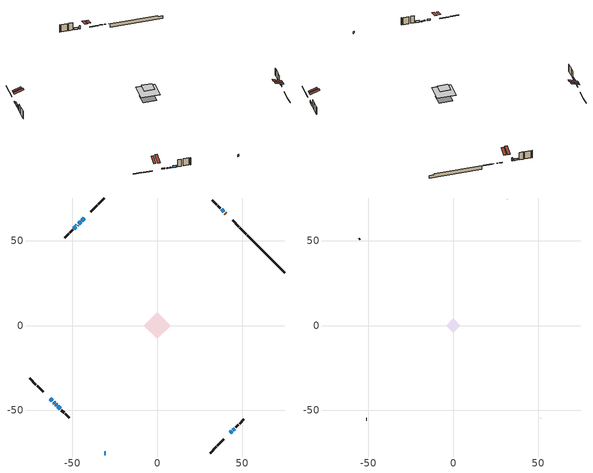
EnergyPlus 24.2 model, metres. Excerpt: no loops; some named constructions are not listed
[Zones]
conditioned space
 floor adiabatic (AdiabaticFloorConstruction): -7.83,0 0,7.83 7.83,0 0,-7.83 z3.05
 floor foundation (Slab1 construction): -5.54,0.24 -0.24,5.54 5.54,-0.24 0.24,-5.54 z-1.8
 wall outside (RimJoist1 construction): 31.15,-75.19 34.8,-71.54 / -75.19,-31.15 -71.54,-34.8 / -31.15,75.19 -34.8,71.54 / 52.38,53.96 48.73,57.62 z0.61:0.91
 wall outside (RimJoist2 construction): 35.46,-70.88 39.11,-67.23 / -70.88,-35.46 -67.23,-39.11 / -35.46,70.88 -39.11,67.23 / 48.07,58.27 44.41,61.93 z0.61:0.91
 wall outside (AdiabaticWallConstruction 1): 40.38,65.96 40.01,66.33 z0.61:2.64
 wall outside (AdiabaticWallConstruction): 39.35,66.99 37.92,68.43 / -58.6,-47.74 -57.16,-49.18 / -31.15,-75.19 -30.42,-75.19 z0.61:1.83; 43.15,-63.19 43.83,-62.51 z0.61:2.19; -63.19,-43.15 -61.82,-44.52 z0.61:1.58; -43.15,63.19 -44.44,61.9 / -61.17,-45.17 -60.52,-45.82 z0.61:1.17; -59.87,-46.48 -59.25,-47.09 z0.61:1.12; -45.1,61.24 -46.39,59.95 / -47.05,59.29 -47.5,58.84 z0.61:2.74; -48.15,58.19 -49.25,57.09 / 44.49,-61.85 45.59,-60.76 z0.61:2.24
 wall outside (Wall1 construction): 46.24,-60.1 47.86,-58.49 / -56.5,-49.84 -54.89,-51.45 / -49.91,56.43 -51.52,54.82 / 37.26,69.08 35.65,70.7 z0.61:5.49
 wall outside (Wall2 construction): 48.51,-57.83 50.92,-55.42 / -54.23,-52.11 -51.82,-54.52 / -52.18,54.16 -54.59,51.75 / 34.99,71.35 32.58,73.76 z0.61:5.49
 wall foundation (FoundationWall1 construction): 53.04,53.3,-1.8 53.04,53.3,0.61 72.98,33.36,0.61 72.98,33.36,-0.02 75.19,31.15,-0.02 75.19,31.15,-1.8
 window (WindowConstruction): 39.35,66.99 37.92,68.42 z0.61:1.83
 window (WindowConstruction 6): 43.15,-63.19 43.83,-62.51 z0.61:2.19
 window (WindowConstruction 7): -63.19,-43.15 -61.82,-44.52 z0.61:1.58
 window (WindowConstruction 9): -43.15,63.19 -44.44,61.9 z0.61:1.17
 window (WindowConstruction 10): -61.17,-45.17 -60.52,-45.82 z0.61:1.17
 window (WindowConstruction 11): -59.86,-46.48 -59.25,-47.09 z0.61:1.12
 window (WindowConstruction 1): -58.6,-47.74 -57.16,-49.18 z0.61:1.83
 window (WindowConstruction 8): -31.15,-75.19 -30.42,-75.19 z0.61:1.83
 window (WindowConstruction 2): -45.1,61.24 -46.39,59.95 z0.61:2.74
 window (WindowConstruction 3): -47.05,59.29 -47.5,58.84 z0.61:2.74
 window (WindowConstruction 4): -48.16,58.19 -49.25,57.09 z0.61:2.23
 window (WindowConstruction 5): 44.49,-61.85 45.59,-60.76 z0.61:2.23
 door (Door): 40.38,65.96 40.01,66.33 z0.61:2.64
 ceiling adiabatic (AdiabaticFloorConstruction): 0,-7.83 7.83,0 0,7.83 -7.83,0 z3.05
 roof outside (Roof1 construction): 40.75,-65.6,5.49 37.05,-61.9,7.23 36.07,-62.87,7.23 39.77,-66.57,5.49; -65.6,-40.75,5.49 -61.9,-37.05,7.23 -62.87,-36.07,7.23 -66.57,-39.77,5.49; -40.75,65.6,5.49 -37.05,61.9,7.23 -36.07,62.87,7.23 -39.77,66.57,5.49; 42.78,63.56,5.49 39.08,59.86,7.23 40.06,58.89,7.23 43.76,62.58,5.49
attic - vented
 floor to conditioned space (Floor1 construction Reversed): -4.25,0 0,4.25 4.25,0 0,-4.25 z5.49
 wall outside (Wall3 construction): 51.58,-54.76 51.7,-54.64 / -51.17,-55.17 -51.05,-55.29 / -55.25,51.1 -55.36,50.98 / 31.92,74.42 31.8,74.54 z0.61:5.49
 roof outside (Roof2 construction): 42.49,-63.85,5.49 38.35,-59.71,7.44 37.26,-60.8,7.44 41.4,-64.94,5.49; -63.85,-42.49,5.49 -59.71,-38.35,7.44 -60.8,-37.26,7.44 -64.94,-41.4,5.49; -42.49,63.85,5.49 -38.35,59.71,7.44 -37.26,60.8,7.44 -41.4,64.94,5.49; 41.04,65.31,5.49 36.9,61.17,7.44 37.99,60.08,7.44 42.13,64.22,5.49
[Material] Roughness=Rough; Thermal Absorptance=0.9
Name | Thickness {m} | Conductivity {W/m-K} | Density {kg/m3} | Specific Heat {J/kg-K} | Solar Absorptance | Visible Absorptance
ceiling loosefill ins | 0.0846667 | 0.0480833 | 16.02 | 1046.75 | 0.7 | 0.7
ceiling stud and cavity | 0.1397 | 0.0932282 | 65.682 | 1177.47 | 0.7 | 0.7
gypsum board | 0.0127 | 0.160291 | 801 | 837.4 | 0.6 | 0.6
[Construction]
Floor1 construction: ceiling loosefill ins, ceiling stud and cavity, gypsum board
[Schedule:Day:Interval]
interior lighting schedule day: No, 01:00, 0.108182, 04:00, 0.0901515, 05:00, 0.0991667, 06:00, 0.162273, 07:00, 0.270455, 08:00, 0.342576, 10:00, 0.369621, 11:00, 0.351591, 12:00, 0.333561, 13:00, 0.324545, 14:00, 0.31553, 15:00, 0.333561, 16:00, 0.369621, 17:00, 0.450758, 18:00, 0.585985, 19:00, 0.775303, 20:00, 0.955606, 21:00, 0.991667, 22:00, 0.712197, 23:00, 0.360606, 24:00, 0.162273
interior lighting schedule day 1: No, 01:00, 0.100909, 04:00, 0.0840909, 05:00, 0.0925, 06:00, 0.151364, 07:00, 0.252273, 08:00, 0.319545, 10:00, 0.344773, 11:00, 0.327955, 12:00, 0.311136, 13:00, 0.302727, 14:00, 0.294318, 15:00, 0.311136, 16:00, 0.344773, 17:00, 0.420455, 18:00, 0.546591, 19:00, 0.723182, 20:00, 0.891364, 21:00, 0.925, 22:00, 0.664318, 23:00, 0.336364, 24:00, 0.151364
interior lighting schedule day 2: No, 01:00, 0.0927273, 04:00, 0.0772727, 05:00, 0.085, 06:00, 0.139091, 07:00, 0.231818, 08:00, 0.293636, 10:00, 0.316818, 11:00, 0.301364, 12:00, 0.285909, 13:00, 0.278182, 14:00, 0.270455, 15:00, 0.285909, 16:00, 0.316818, 17:00, 0.386364, 18:00, 0.502273, 19:00, 0.664545, 20:00, 0.819091, 21:00, 0.85, 22:00, 0.610455, 23:00, 0.309091, 24:00, 0.139091
interior lighting schedule day 3: No, 01:00, 0.0845455, 04:00, 0.0704545, 05:00, 0.0775, 06:00, 0.126818, 07:00, 0.211364, 08:00, 0.267727, 10:00, 0.288864, 11:00, 0.274773, 12:00, 0.260682, 13:00, 0.253636, 14:00, 0.246591, 15:00, 0.260682, 16:00, 0.288864, 17:00, 0.352273, 18:00, 0.457955, 19:00, 0.605909, 20:00, 0.746818, 21:00, 0.775, 22:00, 0.556591, 23:00, 0.281818, 24:00, 0.126818
interior lighting schedule day 4: No, 01:00, 0.0763636, 04:00, 0.0636364, 05:00, 0.07, 06:00, 0.114545, 07:00, 0.190909, 08:00, 0.241818, 10:00, 0.260909, 11:00, 0.248182, 12:00, 0.235455, 13:00, 0.229091, 14:00, 0.222727, 15:00, 0.235455, 16:00, 0.260909, 17:00, 0.318182, 18:00, 0.413636, 19:00, 0.547273, 20:00, 0.674545, 21:00, 0.7, 22:00, 0.502727, 23:00, 0.254545, 24:00, 0.114545
interior lighting schedule day 5: No, 01:00, 0.0727273, 04:00, 0.0606061, 05:00, 0.0666667, 06:00, 0.109091, 07:00, 0.181818, 08:00, 0.230303, 10:00, 0.248485, 11:00, 0.236364, 12:00, 0.224242, 13:00, 0.218182, 14:00, 0.212121, 15:00, 0.224242, 16:00, 0.248485, 17:00, 0.30303, 18:00, 0.393939, 19:00, 0.521212, 20:00, 0.642424, 21:00, 0.666667, 22:00, 0.478788, 23:00, 0.242424, 24:00, 0.109091
interior lighting schedule day 6: No, 01:00, 0.0745455, 04:00, 0.0621212, 05:00, 0.0683333, 06:00, 0.111818, 07:00, 0.186364, 08:00, 0.236061, 10:00, 0.254697, 11:00, 0.242273, 12:00, 0.229848, 13:00, 0.223636, 14:00, 0.217424, 15:00, 0.229848, 16:00, 0.254697, 17:00, 0.310606, 18:00, 0.403788, 19:00, 0.534242, 20:00, 0.658485, 21:00, 0.683333, 22:00, 0.490758, 23:00, 0.248485, 24:00, 0.111818
interior lighting schedule day 7: No, 01:00, 0.08, 04:00, 0.0666667, 05:00, 0.0733333, 06:00, 0.12, 07:00, 0.2, 08:00, 0.253333, 10:00, 0.273333, 11:00, 0.26, 12:00, 0.246667, 13:00, 0.24, 14:00, 0.233333, 15:00, 0.246667, 16:00, 0.273333, 17:00, 0.333333, 18:00, 0.433333, 19:00, 0.573333, 20:00, 0.706667, 21:00, 0.733333, 22:00, 0.526667, 23:00, 0.266667, 24:00, 0.12
interior lighting schedule day 8: No, 01:00, 0.0890909, 04:00, 0.0742424, 05:00, 0.0816667, 06:00, 0.133636, 07:00, 0.222727, 08:00, 0.282121, 10:00, 0.304394, 11:00, 0.289545, 12:00, 0.274697, 13:00, 0.267273, 14:00, 0.259848, 15:00, 0.274697, 16:00, 0.304394, 17:00, 0.371212, 18:00, 0.482576, 19:00, 0.638485, 20:00, 0.78697, 21:00, 0.816667, 22:00, 0.586515, 23:00, 0.29697, 24:00, 0.133636
interior lighting schedule day 9: No, 01:00, 0.0972727, 04:00, 0.0810606, 05:00, 0.0891667, 06:00, 0.145909, 07:00, 0.243182, 08:00, 0.30803, 10:00, 0.332348, 11:00, 0.316136, 12:00, 0.299924, 13:00, 0.291818, 14:00, 0.283712, 15:00, 0.299924, 16:00, 0.332348, 17:00, 0.405303, 18:00, 0.526894, 19:00, 0.697121, 20:00, 0.859242, 21:00, 0.891667, 22:00, 0.640379, 23:00, 0.324242, 24:00, 0.145909
interior lighting schedule day 10: No, 01:00, 0.105455, 04:00, 0.0878788, 05:00, 0.0966667, 06:00, 0.158182, 07:00, 0.263636, 08:00, 0.333939, 10:00, 0.360303, 11:00, 0.342727, 12:00, 0.325152, 13:00, 0.316364, 14:00, 0.307576, 15:00, 0.325152, 16:00, 0.360303, 17:00, 0.439394, 18:00, 0.571212, 19:00, 0.755758, 20:00, 0.931515, 21:00, 0.966667, 22:00, 0.694242, 23:00, 0.351515, 24:00, 0.158182
interior lighting schedule day 11: No, 01:00, 0.109091, 04:00, 0.0909091, 05:00, 0.1, 06:00, 0.163636, 07:00, 0.272727, 08:00, 0.345455, 10:00, 0.372727, 11:00, 0.354545, 12:00, 0.336364, 13:00, 0.327273, 14:00, 0.318182, 15:00, 0.336364, 16:00, 0.372727, 17:00, 0.454545, 18:00, 0.590909, 19:00, 0.781818, 20:00, 0.963636, 21:00, 1, 22:00, 0.718182, 23:00, 0.363636, 24:00, 0.163636
interior lighting schedule default day; occupants schedule default day; clothes dryer schedule default day; cooking range schedule default day; mech vent bath fan 0 schedule default day; mech vent range fan 0 schedule default day; misc plug loads schedule default day; general water use schedule default day; heating setpoint default day; cooling setpoint default day; clothes dryer exhaust 0 schedule default day; cooling season schedule day; cooling season schedule day 2; cooling season schedule default day; exterior lighting schedule default day; natural vent schedule default day: No, 24:00, 0
occupants schedule day: No, 05:00, 0.426829, 06:00, 0.719512, 07:00, 1, 08:00, 0.670732, 09:00, 0.329268, 14:00, 0.170732, 15:00, 0.231707, 16:00, 0.329268, 17:00, 0.5, 18:00, 0.670732, 19:00, 0.829268, 21:00, 1, 22:00, 0.853659, 23:00, 0.646341, 24:00, 0.426829
clothes dryer schedule day; clothes dryer exhaust 0 schedule day: No, 01:00, 0.123457, 02:00, 0.0740741, 03:00, 0.0493827, 04:00, 0.0246914, 05:00, 0.0493827, 06:00, 0.0740741, 07:00, 0.197531, 08:00, 0.395062, 09:00, 0.592593, 10:00, 0.839506, 11:00, 0.962963, 12:00, 1, 13:00, 0.91358, 14:00, 0.82716, 15:00, 0.716049, 16:00, 0.753086, 17:00, 0.679012, 18:00, 0.666667, 20:00, 0.62963, 21:00, 0.641975, 22:00, 0.666667, 23:00, 0.54321, 24:00, 0.296296
cooking range schedule day: No, 05:00, 0.0597015, 06:00, 0.11194, 07:00, 0.171642, 08:00, 0.291045, 11:00, 0.343284, 12:00, 0.402985, 13:00, 0.462687, 14:00, 0.343284, 15:00, 0.291045, 16:00, 0.402985, 17:00, 0.567164, 18:00, 1, 19:00, 0.850746, 20:00, 0.432836, 21:00, 0.291045, 22:00, 0.231343, 23:00, 0.171642, 24:00, 0.11194
mech vent bath fan 0 schedule day: No, 07:00, 0, 08:00, 1, 09:00, 0.2, 24:00, 0
mech vent range fan 0 schedule day: No, 18:00, 0, 19:00, 1, 20:00, 0.2, 24:00, 0
misc plug loads schedule day: No, 06:00, 0.705882, 07:00, 0.745098, 08:00, 0.803922, 15:00, 0.823529, 16:00, 0.862745, 17:00, 0.921569, 18:00, 0.980392, 19:00, 1, 20:00, 0.980392, 21:00, 0.941176, 22:00, 0.862745, 23:00, 0.784314, 24:00, 0.72549
general water use schedule day: No, 01:00, 0.315068, 03:00, 0.287671, 04:00, 0.342466, 05:00, 0.369863, 06:00, 0.520548, 07:00, 0.60274, 08:00, 0.534247, 10:00, 0.506849, 11:00, 0.465753, 14:00, 0.479452, 15:00, 0.534247, 16:00, 0.589041, 17:00, 0.69863, 18:00, 0.876712, 19:00, 0.890411, 20:00, 0.986301, 21:00, 1, 22:00, 0.863014, 23:00, 0.616438, 24:00, 0.465753
heating setpoint day: No, 07:00, 18, 23:00, 21, 24:00, 18
cooling setpoint day: No, 24:00, 25
cooling season schedule day 1: No, 24:00, 1
exterior lighting schedule day: No, 01:00, 0.566667, 03:00, 0.524167, 05:00, 0.495833, 06:00, 0.5525, 07:00, 0.623333, 08:00, 0.580833, 09:00, 0.439167, 10:00, 0.354167, 12:00, 0.34, 13:00, 0.354167, 14:00, 0.396667, 15:00, 0.425, 16:00, 0.495833, 17:00, 0.623333, 18:00, 0.793333, 19:00, 0.906667, 20:00, 0.963333, 21:00, 0.991667, 22:00, 0.920833, 23:00, 0.793333, 24:00, 0.665833
exterior lighting schedule day 1: No, 01:00, 0.528571, 03:00, 0.488929, 05:00, 0.4625, 06:00, 0.515357, 07:00, 0.581429, 08:00, 0.541786, 09:00, 0.409643, 10:00, 0.330357, 12:00, 0.317143, 13:00, 0.330357, 14:00, 0.37, 15:00, 0.396429, 16:00, 0.4625, 17:00, 0.581429, 18:00, 0.74, 19:00, 0.845714, 20:00, 0.898571, 21:00, 0.925, 22:00, 0.858929, 23:00, 0.74, 24:00, 0.621071
exterior lighting schedule day 10: No, 01:00, 0.552381, 03:00, 0.510952, 05:00, 0.483333, 06:00, 0.538571, 07:00, 0.607619, 08:00, 0.56619, 09:00, 0.428095, 10:00, 0.345238, 12:00, 0.331429, 13:00, 0.345238, 14:00, 0.386667, 15:00, 0.414286, 16:00, 0.483333, 17:00, 0.607619, 18:00, 0.773333, 19:00, 0.88381, 20:00, 0.939048, 21:00, 0.966667, 22:00, 0.897619, 23:00, 0.773333, 24:00, 0.649048
exterior lighting schedule day 11: No, 01:00, 0.571429, 03:00, 0.528571, 05:00, 0.5, 06:00, 0.557143, 07:00, 0.628571, 08:00, 0.585714, 09:00, 0.442857, 10:00, 0.357143, 12:00, 0.342857, 13:00, 0.357143, 14:00, 0.4, 15:00, 0.428571, 16:00, 0.5, 17:00, 0.628571, 18:00, 0.8, 19:00, 0.914286, 20:00, 0.971429, 21:00, 1, 22:00, 0.928571, 23:00, 0.8, 24:00, 0.671429
exterior lighting schedule day 2: No, 01:00, 0.485714, 03:00, 0.449286, 05:00, 0.425, 06:00, 0.473571, 07:00, 0.534286, 08:00, 0.497857, 09:00, 0.376429, 10:00, 0.303571, 12:00, 0.291429, 13:00, 0.303571, 14:00, 0.34, 15:00, 0.364286, 16:00, 0.425, 17:00, 0.534286, 18:00, 0.68, 19:00, 0.777143, 20:00, 0.825714, 21:00, 0.85, 22:00, 0.789286, 23:00, 0.68, 24:00, 0.570714
exterior lighting schedule day 3: No, 01:00, 0.442857, 03:00, 0.409643, 05:00, 0.3875, 06:00, 0.431786, 07:00, 0.487143, 08:00, 0.453929, 09:00, 0.343214, 10:00, 0.276786, 12:00, 0.265714, 13:00, 0.276786, 14:00, 0.31, 15:00, 0.332143, 16:00, 0.3875, 17:00, 0.487143, 18:00, 0.62, 19:00, 0.708571, 20:00, 0.752857, 21:00, 0.775, 22:00, 0.719643, 23:00, 0.62, 24:00, 0.520357
exterior lighting schedule day 4: No, 01:00, 0.4, 03:00, 0.37, 05:00, 0.35, 06:00, 0.39, 07:00, 0.44, 08:00, 0.41, 09:00, 0.31, 10:00, 0.25, 12:00, 0.24, 13:00, 0.25, 14:00, 0.28, 15:00, 0.3, 16:00, 0.35, 17:00, 0.44, 18:00, 0.56, 19:00, 0.64, 20:00, 0.68, 21:00, 0.7, 22:00, 0.65, 23:00, 0.56, 24:00, 0.47
exterior lighting schedule day 5: No, 01:00, 0.380952, 03:00, 0.352381, 05:00, 0.333333, 06:00, 0.371429, 07:00, 0.419048, 08:00, 0.390476, 09:00, 0.295238, 10:00, 0.238095, 12:00, 0.228571, 13:00, 0.238095, 14:00, 0.266667, 15:00, 0.285714, 16:00, 0.333333, 17:00, 0.419048, 18:00, 0.533333, 19:00, 0.609524, 20:00, 0.647619, 21:00, 0.666667, 22:00, 0.619048, 23:00, 0.533333, 24:00, 0.447619
exterior lighting schedule day 6: No, 01:00, 0.390476, 03:00, 0.36119, 05:00, 0.341667, 06:00, 0.380714, 07:00, 0.429524, 08:00, 0.400238, 09:00, 0.302619, 10:00, 0.244048, 12:00, 0.234286, 13:00, 0.244048, 14:00, 0.273333, 15:00, 0.292857, 16:00, 0.341667, 17:00, 0.429524, 18:00, 0.546667, 19:00, 0.624762, 20:00, 0.66381, 21:00, 0.683333, 22:00, 0.634524, 23:00, 0.546667, 24:00, 0.45881
exterior lighting schedule day 7: No, 01:00, 0.419048, 03:00, 0.387619, 05:00, 0.366667, 06:00, 0.408571, 07:00, 0.460952, 08:00, 0.429524, 09:00, 0.324762, 10:00, 0.261905, 12:00, 0.251429, 13:00, 0.261905, 14:00, 0.293333, 15:00, 0.314286, 16:00, 0.366667, 17:00, 0.460952, 18:00, 0.586667, 19:00, 0.670476, 20:00, 0.712381, 21:00, 0.733333, 22:00, 0.680952, 23:00, 0.586667, 24:00, 0.492381
exterior lighting schedule day 8: No, 01:00, 0.466667, 03:00, 0.431667, 05:00, 0.408333, 06:00, 0.455, 07:00, 0.513333, 08:00, 0.478333, 09:00, 0.361667, 10:00, 0.291667, 12:00, 0.28, 13:00, 0.291667, 14:00, 0.326667, 15:00, 0.35, 16:00, 0.408333, 17:00, 0.513333, 18:00, 0.653333, 19:00, 0.746667, 20:00, 0.793333, 21:00, 0.816667, 22:00, 0.758333, 23:00, 0.653333, 24:00, 0.548333
exterior lighting schedule day 9: No, 01:00, 0.509524, 03:00, 0.47131, 05:00, 0.445833, 06:00, 0.496786, 07:00, 0.560476, 08:00, 0.522262, 09:00, 0.394881, 10:00, 0.318452, 12:00, 0.305714, 13:00, 0.318452, 14:00, 0.356667, 15:00, 0.382143, 16:00, 0.445833, 17:00, 0.560476, 18:00, 0.713333, 19:00, 0.815238, 20:00, 0.86619, 21:00, 0.891667, 22:00, 0.827976, 23:00, 0.713333, 24:00, 0.59869
[Schedule:Week:Daily]
heating setpoint Week Rule - Jan1-Dec31: heating setpoint day, heating setpoint day, heating setpoint day, heating setpoint day, heating setpoint day, heating setpoint day, heating setpoint day, heating setpoint default day, heating setpoint default day, heating setpoint default day, heating setpoint default day, heating setpoint default day
cooling setpoint Week Rule - Jan1-Dec31: cooling setpoint day, cooling setpoint day, cooling setpoint day, cooling setpoint day, cooling setpoint day, cooling setpoint day, cooling setpoint day, cooling setpoint default day, cooling setpoint default day, cooling setpoint default day, cooling setpoint default day, cooling setpoint default day
clothes dryer exhaust 0 schedule Week Rule - Jan1-Dec31: clothes dryer exhaust 0 schedule day, clothes dryer exhaust 0 schedule day, clothes dryer exhaust 0 schedule day, clothes dryer exhaust 0 schedule day, clothes dryer exhaust 0 schedule day, clothes dryer exhaust 0 schedule day, clothes dryer exhaust 0 schedule day, clothes dryer exhaust 0 schedule default day, clothes dryer exhaust 0 schedule default day, clothes dryer exhaust 0 schedule default day, clothes dryer exhaust 0 schedule default day, clothes dryer exhaust 0 schedule default day
cooling season schedule Week Rule - Jan1-May26: cooling season schedule day, cooling season schedule day, cooling season schedule day, cooling season schedule day, cooling season schedule day, cooling season schedule day, cooling season schedule day, cooling season schedule default day, cooling season schedule default day, cooling season schedule default day, cooling season schedule default day, cooling season schedule default day
cooling season schedule Week Rule - May27-Jun2: cooling season schedule day, cooling season schedule day, cooling season schedule day, cooling season schedule day, cooling season schedule day, cooling season schedule day 1, cooling season schedule day 1, cooling season schedule default day, cooling season schedule default day, cooling season schedule default day, cooling season schedule default day, cooling season schedule default day
cooling season schedule Week Rule - Jun3-Aug25: cooling season schedule day 1, cooling season schedule day 1, cooling season schedule day 1, cooling season schedule day 1, cooling season schedule day 1, cooling season schedule day 1, cooling season schedule day 1, cooling season schedule default day, cooling season schedule default day, cooling season schedule default day, cooling season schedule default day, cooling season schedule default day
cooling season schedule Week Rule - Aug26-Sep1: cooling season schedule day 1, cooling season schedule day 1, cooling season schedule day 1, cooling season schedule day 1, cooling season schedule day 1, cooling season schedule day 1, cooling season schedule day 2, cooling season schedule default day, cooling season schedule default day, cooling season schedule default day, cooling season schedule default day, cooling season schedule default day
cooling season schedule Week Rule - Sep2-Dec31: cooling season schedule day 2, cooling season schedule day 2, cooling season schedule day 2, cooling season schedule day 2, cooling season schedule day 2, cooling season schedule day 2, cooling season schedule day 2, cooling season schedule default day, cooling season schedule default day, cooling season schedule default day, cooling season schedule default day, cooling season schedule default day
exterior lighting schedule Week Rule - Sep2-Sep29: exterior lighting schedule day 8, exterior lighting schedule day 8, exterior lighting schedule day 8, exterior lighting schedule day 8, exterior lighting schedule day 8, exterior lighting schedule day 8, exterior lighting schedule day 8, exterior lighting schedule default day, exterior lighting schedule default day, exterior lighting schedule default day, exterior lighting schedule default day, exterior lighting schedule default day
exterior lighting schedule Week Rule - Sep30-Oct6: exterior lighting schedule day 8, exterior lighting schedule day 9, exterior lighting schedule day 9, exterior lighting schedule day 9, exterior lighting schedule day 9, exterior lighting schedule day 9, exterior lighting schedule day 9, exterior lighting schedule default day, exterior lighting schedule default day, exterior lighting schedule default day, exterior lighting schedule default day, exterior lighting schedule default day
exterior lighting schedule Week Rule - Oct7-Oct27: exterior lighting schedule day 9, exterior lighting schedule day 9, exterior lighting schedule day 9, exterior lighting schedule day 9, exterior lighting schedule day 9, exterior lighting schedule day 9, exterior lighting schedule day 9, exterior lighting schedule default day, exterior lighting schedule default day, exterior lighting schedule default day, exterior lighting schedule default day, exterior lighting schedule default day
exterior lighting schedule Week Rule - Oct28-Nov3: exterior lighting schedule day 9, exterior lighting schedule day 9, exterior lighting schedule day 9, exterior lighting schedule day 9, exterior lighting schedule day 10, exterior lighting schedule day 10, exterior lighting schedule day 10, exterior lighting schedule default day, exterior lighting schedule default day, exterior lighting schedule default day, exterior lighting schedule default day, exterior lighting schedule default day
exterior lighting schedule Week Rule - Nov4-Nov24: exterior lighting schedule day 10, exterior lighting schedule day 10, exterior lighting schedule day 10, exterior lighting schedule day 10, exterior lighting schedule day 10, exterior lighting schedule day 10, exterior lighting schedule day 10, exterior lighting schedule default day, exterior lighting schedule default day, exterior lighting schedule default day, exterior lighting schedule default day, exterior lighting schedule default day
exterior lighting schedule Week Rule - Nov25-Dec1: exterior lighting schedule day 10, exterior lighting schedule day 10, exterior lighting schedule day 10, exterior lighting schedule day 10, exterior lighting schedule day 10, exterior lighting schedule day 10, exterior lighting schedule day 11, exterior lighting schedule default day, exterior lighting schedule default day, exterior lighting schedule default day, exterior lighting schedule default day, exterior lighting schedule default day
exterior lighting schedule Week Rule - Dec2-Dec31: exterior lighting schedule day 11, exterior lighting schedule day 11, exterior lighting schedule day 11, exterior lighting schedule day 11, exterior lighting schedule day 11, exterior lighting schedule day 11, exterior lighting schedule day 11, exterior lighting schedule default day, exterior lighting schedule default day, exterior lighting schedule default day, exterior lighting schedule default day, exterior lighting schedule default day
natural vent schedule Week Rule - Jan1-Dec31: natural vent schedule default day, natural vent schedule default day, natural vent schedule default day, natural vent schedule default day, natural vent schedule default day, natural vent schedule default day, natural vent schedule default day, natural vent schedule default day, natural vent schedule default day, natural vent schedule default day, natural vent schedule default day, natural vent schedule default day
[Schedule:Year]
heating setpoint: heating setpoint Week Rule - Jan1-Dec31, 1, 1, 12, 31
natural vent schedule: natural vent schedule Week Rule - Jan1-Dec31, 1, 1, 12, 31
